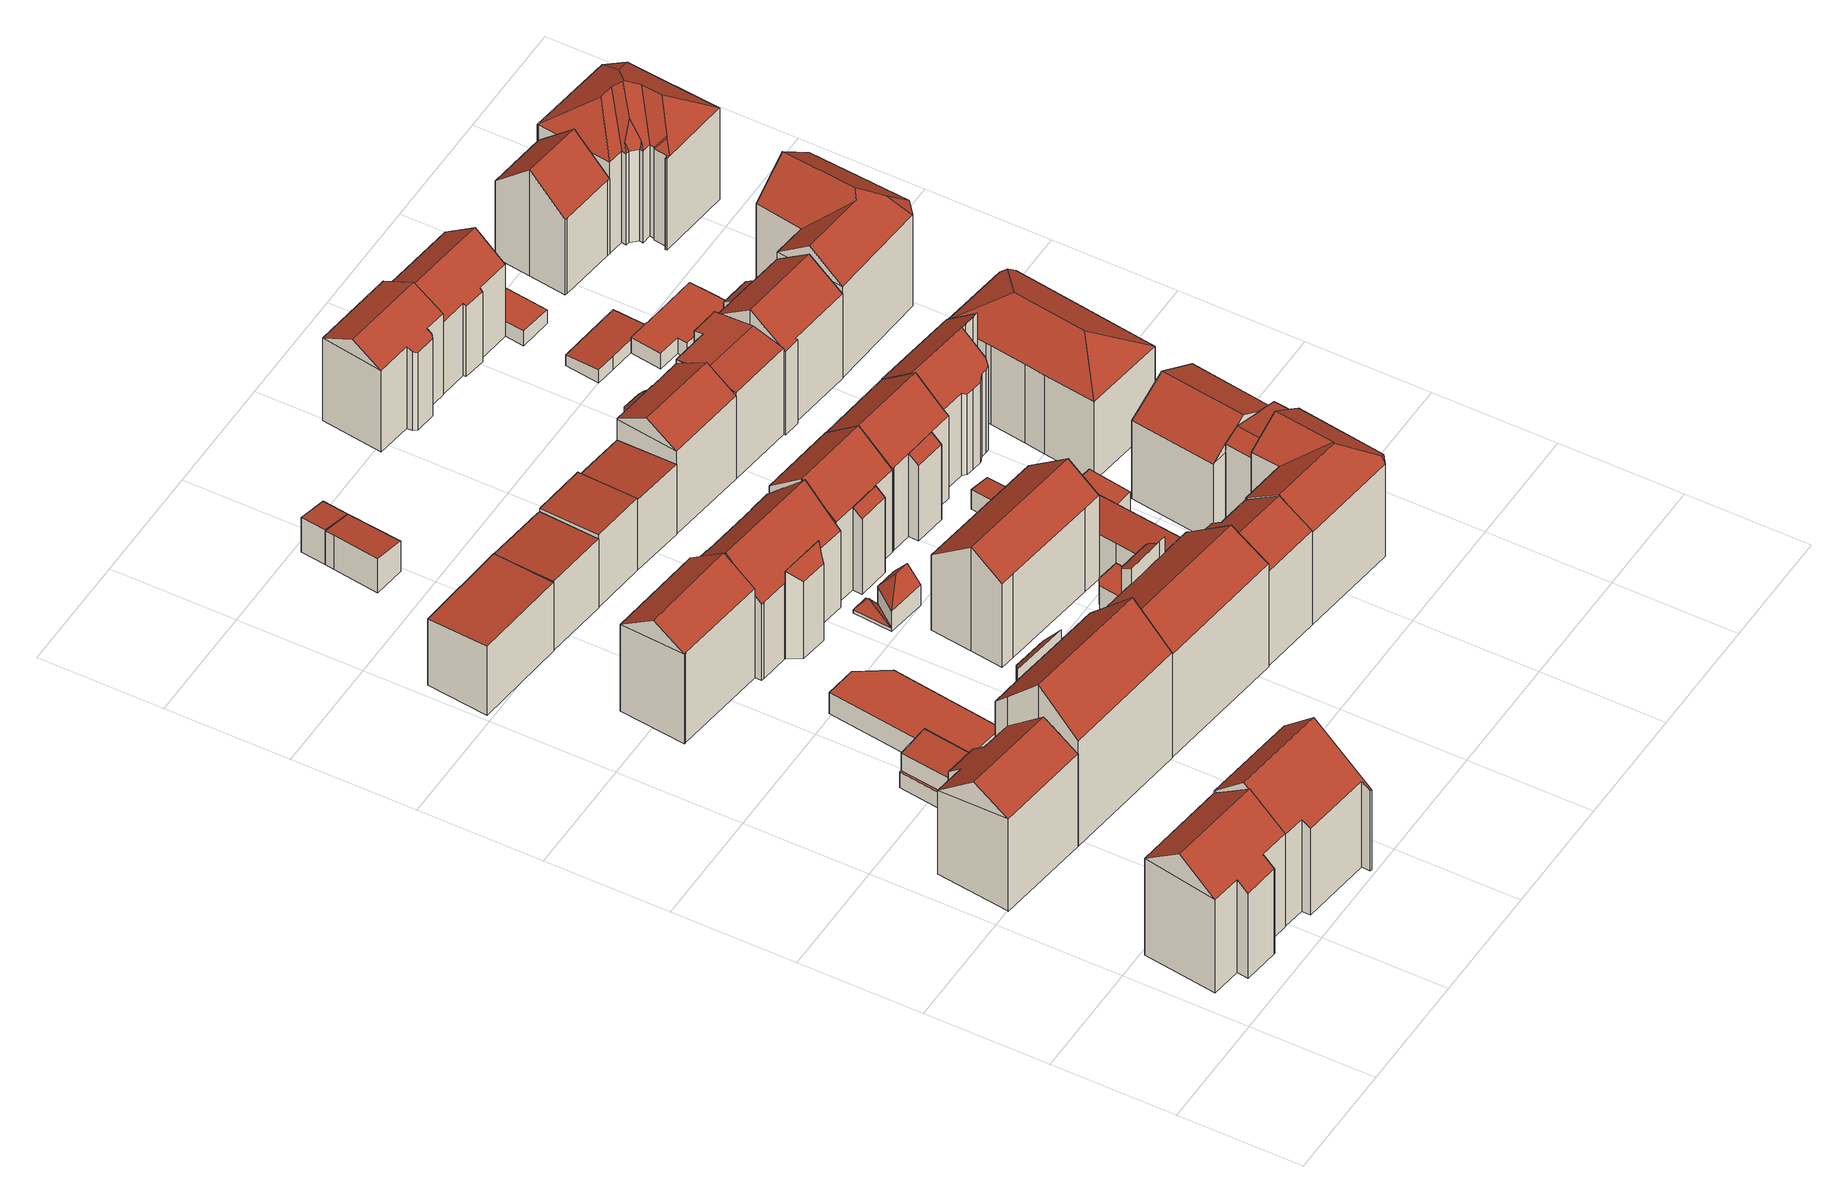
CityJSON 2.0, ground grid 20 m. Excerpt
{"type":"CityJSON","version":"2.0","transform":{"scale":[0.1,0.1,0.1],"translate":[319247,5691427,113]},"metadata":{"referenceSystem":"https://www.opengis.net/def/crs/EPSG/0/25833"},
"CityObjects":{
"building1":{"type":"Building","attributes":{"Dachtyp_tdc":"tdcFreeFormRoof","Gemeindeschluessel":14713000,"Dachneigung":39.95,"QualitaetDacherkennung":60,"Geometrietyp2DReferenz":"3000","function":"31001_9998","roofType":"5000","measuredHeight":22.96},"geometry":[{"type":"MultiSurface","lod":"2","boundaries":[[[0,1,2,3]],[[1,4,5,2]],[[4,6,7,5]],[[6,8,9,7]],[[8,10,11,9]],[[10,12,13,11]],[[12,14,15,13]],[[14,16,17,15]],[[16,0,3,17]],[[18,10,8,19]],[[0,16,14,12,18,19,6,4,1]],[[8,6,19]],[[12,10,18]],[[3,2,5,7,9,11,13,15,17]]],"semantics":{"surfaces":[{"type":"WallSurface"},{"type":"RoofSurface"},{"type":"GroundSurface"}],"values":[0,0,0,0,0,0,0,0,0,1,1,0,0,2]}}]},
"building2":{"type":"Building","attributes":{"Dachtyp_tdc":"tdcFreeFormRoof","Gemeindeschluessel":14713000,"Dachneigung":40.71,"QualitaetDacherkennung":76,"Geometrietyp2DReferenz":"3000","function":"31001_9998","roofType":"5000","measuredHeight":21.39},"geometry":[{"type":"MultiSurface","lod":"2","boundaries":[[[20,21,22,23]],[[21,24,25,22]],[[24,26,27,25]],[[26,28,29,27]],[[28,30,31,29]],[[30,32,33,31]],[[32,34,35,33]],[[34,36,37,35]],[[36,38,39,37]],[[38,20,23,39]],[[26,40,41,30,28]],[[21,20,38,36,34,32,41,40,24]],[[26,24,40]],[[32,30,41]],[[23,22,25,27,29,31,33,35,37,39]]],"semantics":{"surfaces":[{"type":"WallSurface"},{"type":"RoofSurface"},{"type":"GroundSurface"}],"values":[0,0,0,0,0,0,0,0,0,0,1,1,0,0,2]}}]},
"building3":{"type":"Building","attributes":{"Dachtyp_tdc":"tdcFreeFormRoof","Gemeindeschluessel":14713000,"Dachneigung":39.09,"QualitaetDacherkennung":45,"Geometrietyp2DReferenz":"3000","function":"31001_9998","roofType":"5000","measuredHeight":23.53},"geometry":[{"type":"MultiSurface","lod":"2","boundaries":[[[42,43,44,45]],[[43,46,47,44]],[[46,48,49,47]],[[48,50,51,49]],[[50,52,53,51]],[[52,54,55,53]],[[54,56,57,55]],[[56,42,45,57]],[[58,56,54,59]],[[46,43,42,58,59,52,50,48]],[[42,56,58]],[[54,52,59]],[[45,44,47,49,51,53,55,57]]],"semantics":{"surfaces":[{"type":"WallSurface"},{"type":"RoofSurface"},{"type":"GroundSurface"}],"values":[0,0,0,0,0,0,0,0,1,1,0,0,2]}}]},
"building4":{"type":"Building","attributes":{"Gemeindeschluessel":14713000,"Geometrietyp2DReferenz":"3000","function":"31001_9998","roofType":"9999"},"children":["building4-1","building4-2"]},
"building4-1":{"type":"BuildingPart","attributes":{"Dachtyp_tdc":"tdcPolyFlatRoof","Dachneigung":5.7,"QualitaetDacherkennung":53,"Geometrietyp2DReferenz":"3000","roofType":"2100","measuredHeight":6.89},"parents":["building4"],"geometry":[{"type":"MultiSurface","lod":"2","boundaries":[[[60,61,62,23,22]],[[63,64,65,66,67]],[[64,68,69,65]],[[68,70,71,69]],[[70,72,73,71]],[[72,74,25,73]],[[74,60,22,25]],[[74,72,70,68,64,63,61,60]],[[22,23,66,65,69,71,73,25]],[[63,67,62,61]],[[67,66,23,62]]],"semantics":{"surfaces":[{"type":"WallSurface"},{"type":"RoofSurface"},{"type":"GroundSurface"},{"type":"ClosureSurface"}],"values":[0,0,0,0,0,0,0,1,2,0,3]}}]},
"building4-2":{"type":"BuildingPart","attributes":{"Dachtyp_tdc":"tdcPolyFlatRoof","Dachneigung":0,"QualitaetDacherkennung":0,"Geometrietyp2DReferenz":"3000","roofType":"9999","measuredHeight":3},"parents":["building4"],"geometry":[{"type":"MultiSurface","lod":"2","boundaries":[[[62,67,75,76]],[[76,75,77,39]],[[75,67,66,77]],[[62,76,39,23]],[[39,77,66,23]],[[23,66,67,62]]],"semantics":{"surfaces":[{"type":"RoofSurface"},{"type":"WallSurface"},{"type":"GroundSurface"},{"type":"ClosureSurface"}],"values":[0,1,1,1,2,3]}}]},
"building5":{"type":"Building","attributes":{"Gemeindeschluessel":14713000,"Geometrietyp2DReferenz":"3000","function":"31001_9998","roofType":"9999"},"children":["building5-1","building5-2"]},
"building5-1":{"type":"BuildingPart","attributes":{"Dachtyp_tdc":"tdcGableRoof","Dachneigung":45.61,"QualitaetDacherkennung":77,"Geometrietyp2DReferenz":"3000","roofType":"3100","measuredHeight":26.95},"parents":["building5"],"geometry":[{"type":"MultiSurface","lod":"2","boundaries":[[[78,79,25,80]],[[79,81,73,25]],[[81,82,83,73]],[[84,85,86,87]],[[85,88,89,86]],[[88,90,91,89]],[[90,92,27,91]],[[92,78,80,27]],[[88,85,84,82,81,79,78]],[[78,92,90,88]],[[80,25,73,83,87,86,89,91,27]],[[87,83,82,84]]],"semantics":{"surfaces":[{"type":"WallSurface"},{"type":"RoofSurface"},{"type":"GroundSurface"},{"type":"ClosureSurface"}],"values":[0,0,0,0,0,0,0,0,1,1,2,3]}}]},
"building5-2":{"type":"BuildingPart","attributes":{"Dachtyp_tdc":"tdcPolyFlatRoof","Dachneigung":45.35,"QualitaetDacherkennung":45,"Geometrietyp2DReferenz":"3000","roofType":"2100","measuredHeight":21.43},"parents":["building5"],"geometry":[{"type":"MultiSurface","lod":"2","boundaries":[[[93,94,95,83,82]],[[94,96,97,95]],[[96,98,84,87,97]],[[98,96,94,93]],[[83,95,97,87]],[[82,84,98,93]],[[82,83,87,84]]],"semantics":{"surfaces":[{"type":"WallSurface"},{"type":"RoofSurface"},{"type":"GroundSurface"},{"type":"ClosureSurface"}],"values":[0,0,0,1,2,0,3]}}]},
"building6":{"type":"Building","attributes":{"Dachtyp_tdc":"tdcPolyFlatRoof","Gemeindeschluessel":14713000,"Dachneigung":3.26,"QualitaetDacherkennung":63,"Geometrietyp2DReferenz":"3000","function":"31001_9998","roofType":"2100","measuredHeight":13.2},"geometry":[{"type":"MultiSurface","lod":"2","boundaries":[[[99,100,101,102]],[[100,103,104,101]],[[103,105,106,104]],[[105,99,102,106]],[[105,103,100,99]],[[102,101,104,106]]],"semantics":{"surfaces":[{"type":"WallSurface"},{"type":"RoofSurface"},{"type":"GroundSurface"}],"values":[0,0,0,0,1,2]}}]},
"building7":{"type":"Building","attributes":{"Dachtyp_tdc":"tdcPolyFlatRoof","Gemeindeschluessel":14713000,"Dachneigung":0,"QualitaetDacherkennung":86,"Geometrietyp2DReferenz":"3000","function":"31001_9998","roofType":"1000","measuredHeight":4.02},"geometry":[{"type":"MultiSurface","lod":"2","boundaries":[[[107,108,109,110]],[[108,111,112,109]],[[111,113,114,112]],[[113,115,116,114]],[[115,107,110,116]],[[115,113,111,108,107]],[[110,109,112,114,116]]],"semantics":{"surfaces":[{"type":"WallSurface"},{"type":"RoofSurface"},{"type":"GroundSurface"}],"values":[0,0,0,0,0,1,2]}}]},
"building8":{"type":"Building","attributes":{"Dachtyp_tdc":"tdcFreeFormRoof","Gemeindeschluessel":14713000,"Dachneigung":36.67,"QualitaetDacherkennung":78,"Geometrietyp2DReferenz":"3000","function":"31001_9998","roofType":"5000","measuredHeight":20.88},"geometry":[{"type":"MultiSurface","lod":"2","boundaries":[[[117,118,119,120]],[[118,121,122,119]],[[121,123,124,122]],[[123,125,126,124]],[[125,117,120,126]],[[127,121,118,128]],[[123,127,128,117,125]],[[118,117,128]],[[123,121,127]],[[120,119,122,124,126]]],"semantics":{"surfaces":[{"type":"WallSurface"},{"type":"RoofSurface"},{"type":"GroundSurface"}],"values":[0,0,0,0,0,1,1,0,0,2]}}]},
"building9":{"type":"Building","attributes":{"Dachtyp_tdc":"tdcPolyFlatRoof","Gemeindeschluessel":14713000,"Dachneigung":4.58,"QualitaetDacherkennung":61,"Geometrietyp2DReferenz":"3000","function":"31001_9998","roofType":"2100","measuredHeight":13.32},"geometry":[{"type":"MultiSurface","lod":"2","boundaries":[[[129,130,131,132]],[[130,133,134,131]],[[133,135,136,134]],[[135,137,138,136]],[[137,129,132,138]],[[137,135,133,130,129]],[[132,131,134,136,138]]],"semantics":{"surfaces":[{"type":"WallSurface"},{"type":"RoofSurface"},{"type":"GroundSurface"}],"values":[0,0,0,0,0,1,2]}}]},
"building10":{"type":"Building","attributes":{"Dachtyp_tdc":"tdcPolyFlatRoof","Gemeindeschluessel":14713000,"Dachneigung":8.21,"QualitaetDacherkennung":79,"Geometrietyp2DReferenz":"3000","function":"31001_9998","roofType":"2100","measuredHeight":6.53},"geometry":[{"type":"MultiSurface","lod":"2","boundaries":[[[139,140,141,142]],[[140,143,144,141]],[[143,145,146,144]],[[145,147,148,146]],[[147,139,142,148]],[[147,145,143,140,139]],[[142,141,144,146,148]]],"semantics":{"surfaces":[{"type":"WallSurface"},{"type":"RoofSurface"},{"type":"GroundSurface"}],"values":[0,0,0,0,0,1,2]}}]},
"building11":{"type":"Building","attributes":{"Gemeindeschluessel":14713000,"Geometrietyp2DReferenz":"3000","function":"31001_9998","roofType":"9999"},"children":["building11-1","building11-2"]},
"building11-1":{"type":"BuildingPart","attributes":{"Dachtyp_tdc":"tdcGableRoof","Dachneigung":45.71,"QualitaetDacherkennung":72,"Geometrietyp2DReferenz":"3000","roofType":"3100","measuredHeight":20.99},"parents":["building11"],"geometry":[{"type":"MultiSurface","lod":"2","boundaries":[[[149,150,151,152]],[[153,154,155,156]],[[154,157,158,155]],[[157,159,160,158]],[[159,161,162,160]],[[161,163,164,162]],[[163,165,166,164]],[[165,167,168,166]],[[167,169,170,168]],[[169,171,172,170]],[[171,173,174,172]],[[173,175,176,174]],[[175,177,178,176]],[[177,179,180,178]],[[179,181,182,180]],[[181,183,184,182]],[[183,185,186,184]],[[185,149,152,186]],[[181,179,177,175,173,171,169,167,165,163]],[[163,161,159,157,154,153,150,149,185,183,181]],[[152,151,156,155,158,160,162,164,166,168,170,172,174,176,178,180,182,184,186]],[[153,156,151,150]]],"semantics":{"surfaces":[{"type":"WallSurface"},{"type":"RoofSurface"},{"type":"GroundSurface"},{"type":"ClosureSurface"}],"values":[0,0,0,0,0,0,0,0,0,0,0,0,0,0,0,0,0,0,1,1,2,3]}}]},
"building11-2":{"type":"BuildingPart","attributes":{"Dachtyp_tdc":"tdcPolyFlatRoof","Dachneigung":45.73,"QualitaetDacherkennung":30,"Geometrietyp2DReferenz":"3000","roofType":"2100","measuredHeight":16.81},"parents":["building11"],"geometry":[{"type":"MultiSurface","lod":"2","boundaries":[[[187,188,189,190]],[[188,191,192,189]],[[191,193,194,192]],[[193,195,153,156,194]],[[196,187,190,151,150]],[[196,195,193,191,188,187]],[[190,189,192,194,156,151]],[[150,153,195,196]],[[150,151,156,153]]],"semantics":{"surfaces":[{"type":"WallSurface"},{"type":"RoofSurface"},{"type":"GroundSurface"},{"type":"ClosureSurface"}],"values":[0,0,0,0,0,1,2,0,3]}}]},
"building12":{"type":"Building","attributes":{"Gemeindeschluessel":14713000,"Geometrietyp2DReferenz":"3000","function":"31001_9998","roofType":"9999"},"children":["building12-1","building12-2"]},
"building12-1":{"type":"BuildingPart","attributes":{"Dachtyp_tdc":"tdcPolyFlatRoof","Dachneigung":31.41,"QualitaetDacherkennung":57,"Geometrietyp2DReferenz":"3000","roofType":"2100","measuredHeight":20.61},"parents":["building12"],"geometry":[{"type":"MultiSurface","lod":"2","boundaries":[[[197,198,199,200]],[[198,201,202,199]],[[201,203,204,202]],[[203,205,206,207,204]],[[208,209,210,211,212]],[[209,197,200,210]],[[209,208,205,203,201,198,197]],[[200,199,202,204,207,211,210]],[[213,206,205]],[[213,207,206]],[[208,212,213,205]],[[212,211,207,213]]],"semantics":{"surfaces":[{"type":"WallSurface"},{"type":"RoofSurface"},{"type":"GroundSurface"},{"type":"ClosureSurface"}],"values":[0,0,0,0,0,0,1,2,0,3,0,3]}}]},
"building12-2":{"type":"BuildingPart","attributes":{"Dachtyp_tdc":"tdcGableRoof","Dachneigung":37.37,"QualitaetDacherkennung":69,"Geometrietyp2DReferenz":"3000","roofType":"3100","measuredHeight":23.56},"parents":["building12"],"geometry":[{"type":"MultiSurface","lod":"2","boundaries":[[[214,215,216,217]],[[215,218,211,216]],[[218,212,211]],[[206,219,220,207]],[[219,221,222,220]],[[221,223,224,222]],[[223,225,226,224]],[[225,227,228,226]],[[227,229,230,228]],[[229,214,217,230]],[[225,223,221,219,206,213,212,218,215,214]],[[214,229,227,225]],[[217,216,211,207,220,222,224,226,228,230]],[[207,211,212,213]],[[206,207,213]]],"semantics":{"surfaces":[{"type":"WallSurface"},{"type":"RoofSurface"},{"type":"GroundSurface"},{"type":"ClosureSurface"}],"values":[0,0,0,0,0,0,0,0,0,0,1,1,2,3,3]}}]},
"building13":{"type":"Building","attributes":{"Dachtyp_tdc":"tdcPolyFlatRoof","Gemeindeschluessel":14713000,"Dachneigung":8.48,"QualitaetDacherkennung":79,"Geometrietyp2DReferenz":"3000","function":"31001_9998","roofType":"2100","measuredHeight":6.61},"geometry":[{"type":"MultiSurface","lod":"2","boundaries":[[[231,232,233,146]],[[232,234,235,233]],[[234,236,237,235]],[[236,147,148,237]],[[147,231,146,148]],[[147,236,234,232,231]],[[146,233,235,237,148]]],"semantics":{"surfaces":[{"type":"WallSurface"},{"type":"RoofSurface"},{"type":"GroundSurface"}],"values":[0,0,0,0,0,1,2]}}]},
"building14":{"type":"Building","attributes":{"Dachtyp_tdc":"tdcPolyFlatRoof","Gemeindeschluessel":14713000,"Dachneigung":4.87,"QualitaetDacherkennung":60,"Geometrietyp2DReferenz":"3000","function":"31001_9998","roofType":"2100","measuredHeight":13.94},"geometry":[{"type":"MultiSurface","lod":"2","boundaries":[[[238,239,240,241]],[[239,242,243,240]],[[242,244,245,243]],[[244,246,247,245]],[[246,238,241,247]],[[246,244,242,239,238]],[[241,240,243,245,247]]],"semantics":{"surfaces":[{"type":"WallSurface"},{"type":"RoofSurface"},{"type":"GroundSurface"}],"values":[0,0,0,0,0,1,2]}}]},
"building15":{"type":"Building","attributes":{"Gemeindeschluessel":14713000,"Geometrietyp2DReferenz":"3000","function":"31001_9998","roofType":"9999"},"children":["building15-1","building15-2"]},
"building15-1":{"type":"BuildingPart","attributes":{"Dachtyp_tdc":"tdcFreeFormRoof","Dachneigung":53.85,"QualitaetDacherkennung":17,"Geometrietyp2DReferenz":"3000","roofType":"5000","measuredHeight":2.51},"parents":["building15"],"geometry":[{"type":"MultiSurface","lod":"2","boundaries":[[[248,249,250,251]],[[249,252,253,250]],[[252,254,255,253]],[[256,257,254,252]],[[256,252,249]],[[257,256,249,248]],[[257,248,254]],[[251,250,253,255]],[[251,255,254,248]]],"semantics":{"surfaces":[{"type":"WallSurface"},{"type":"RoofSurface"},{"type":"GroundSurface"},{"type":"ClosureSurface"}],"values":[0,0,0,1,1,1,1,2,3]}}]},
"building15-2":{"type":"BuildingPart","attributes":{"Dachtyp_tdc":"tdcFreeFormRoof","Dachneigung":50.72,"QualitaetDacherkennung":11,"Geometrietyp2DReferenz":"3000","roofType":"5000","measuredHeight":6.75},"parents":["building15"],"geometry":[{"type":"MultiSurface","lod":"2","boundaries":[[[258,259,260,261]],[[259,262,248,251,260]],[[263,258,261,255,254]],[[264,263,262]],[[265,264,262,259]],[[265,259,258]],[[264,265,258,263]],[[261,260,251,255]],[[254,248,262,263]],[[254,255,251,248]]],"semantics":{"surfaces":[{"type":"WallSurface"},{"type":"RoofSurface"},{"type":"GroundSurface"},{"type":"ClosureSurface"}],"values":[0,0,0,1,1,0,1,2,0,3]}}]},
"building16":{"type":"Building","attributes":{"Dachtyp_tdc":"tdcGableRoof","Gemeindeschluessel":14713000,"Dachneigung":38.32,"QualitaetDacherkennung":73,"Geometrietyp2DReferenz":"3000","function":"31001_9998","roofType":"3100","measuredHeight":19.85},"geometry":[{"type":"MultiSurface","lod":"2","boundaries":[[[266,267,268,269]],[[267,270,271,268]],[[270,272,273,271]],[[272,274,275,273]],[[274,276,277,275]],[[276,278,279,277]],[[278,280,281,279]],[[280,282,283,281]],[[282,266,269,283]],[[278,276,274,272,270,267]],[[267,266,282,280,278]],[[269,268,271,273,275,277,279,281,283]]],"semantics":{"surfaces":[{"type":"WallSurface"},{"type":"RoofSurface"},{"type":"GroundSurface"}],"values":[0,0,0,0,0,0,0,0,0,1,1,2]}}]},
"building17":{"type":"Building","attributes":{"Dachtyp_tdc":"tdcPolyFlatRoof","Gemeindeschluessel":14713000,"Dachneigung":8.06,"QualitaetDacherkennung":58,"Geometrietyp2DReferenz":"3000","function":"31001_9998","roofType":"2100","measuredHeight":13.53},"geometry":[{"type":"MultiSurface","lod":"2","boundaries":[[[284,285,286,287]],[[285,288,247,286]],[[288,289,245,247]],[[289,284,287,245]],[[289,288,285,284]],[[287,286,247,245]]],"semantics":{"surfaces":[{"type":"WallSurface"},{"type":"RoofSurface"},{"type":"GroundSurface"}],"values":[0,0,0,0,1,2]}}]},
"building18":{"type":"Building","attributes":{"Dachtyp_tdc":"tdcPolyFlatRoof","Gemeindeschluessel":14713000,"Dachneigung":0,"QualitaetDacherkennung":81,"Geometrietyp2DReferenz":"3000","function":"31001_9998","roofType":"1000","measuredHeight":4.29},"geometry":[{"type":"MultiSurface","lod":"2","boundaries":[[[290,291,292,293]],[[291,294,295,292]],[[294,296,297,295]],[[296,298,299,297]],[[298,300,301,299]],[[300,302,303,301]],[[302,304,305,303]],[[304,306,307,305]],[[306,290,293,307]],[[306,304,302,300,298,296,294,291,290]],[[293,292,295,297,299,301,303,305,307]]],"semantics":{"surfaces":[{"type":"WallSurface"},{"type":"RoofSurface"},{"type":"GroundSurface"}],"values":[0,0,0,0,0,0,0,0,0,1,2]}}]},
"building19":{"type":"Building","attributes":{"Dachtyp_tdc":"tdcFreeFormRoof","Gemeindeschluessel":14713000,"Dachneigung":35.72,"QualitaetDacherkennung":74,"Geometrietyp2DReferenz":"3000","function":"31001_9998","roofType":"5000","measuredHeight":21.51},"geometry":[{"type":"MultiSurface","lod":"2","boundaries":[[[308,309,310,311]],[[309,312,313,310]],[[312,314,315,313]],[[314,316,317,315]],[[316,318,319,317]],[[318,308,311,319]],[[320,316,314,312,309,321]],[[318,320,321,308]],[[309,308,321]],[[318,316,320]],[[311,310,313,315,317,319]]],"semantics":{"surfaces":[{"type":"WallSurface"},{"type":"RoofSurface"},{"type":"GroundSurface"}],"values":[0,0,0,0,0,0,1,1,0,0,2]}}]},
"building20":{"type":"Building","attributes":{"Gemeindeschluessel":14713000,"Geometrietyp2DReferenz":"3000","function":"31001_9998","roofType":"9999"},"children":["building20-1","building20-2"]},
"building20-1":{"type":"BuildingPart","attributes":{"Dachtyp_tdc":"tdcGableRoof","Dachneigung":40.35,"QualitaetDacherkennung":71,"Geometrietyp2DReferenz":"3000","roofType":"3100","measuredHeight":20.81},"parents":["building20"],"geometry":[{"type":"MultiSurface","lod":"2","boundaries":[[[322,323,184,324]],[[323,325,326,184]],[[325,327,180,326]],[[327,328,329,180]],[[328,330,331,329]],[[330,332,333,331]],[[332,334,335,333]],[[330,328,327,325]],[[325,323,322,334,332,330]],[[324,184,326,180,329,331,333,335]],[[322,324,335,334]]],"semantics":{"surfaces":[{"type":"WallSurface"},{"type":"RoofSurface"},{"type":"GroundSurface"},{"type":"ClosureSurface"}],"values":[0,0,0,0,0,0,0,1,1,2,3]}}]},
"building20-2":{"type":"BuildingPart","attributes":{"Dachtyp_tdc":"tdcPolyFlatRoof","Dachneigung":38.18,"QualitaetDacherkennung":37,"Geometrietyp2DReferenz":"3000","roofType":"2100","measuredHeight":15.82},"parents":["building20"],"geometry":[{"type":"MultiSurface","lod":"2","boundaries":[[[336,322,324,337]],[[334,338,339,335]],[[338,336,337,339]],[[338,334,322,336]],[[337,324,335,339]],[[334,335,324,322]]],"semantics":{"surfaces":[{"type":"WallSurface"},{"type":"RoofSurface"},{"type":"GroundSurface"},{"type":"ClosureSurface"}],"values":[0,0,0,1,2,3]}}]},
"building21":{"type":"Building","attributes":{"Dachtyp_tdc":"tdcPolyFlatRoof","Gemeindeschluessel":14713000,"Dachneigung":6.3,"QualitaetDacherkennung":84,"Geometrietyp2DReferenz":"3000","function":"31001_9998","roofType":"2100","measuredHeight":8.16},"geometry":[{"type":"MultiSurface","lod":"2","boundaries":[[[340,341,342,343]],[[341,344,345,342]],[[344,346,347,345]],[[346,348,349,347]],[[348,350,351,349]],[[350,352,353,351]],[[352,354,355,353]],[[354,356,357,355]],[[356,340,343,357]],[[356,354,352,350,348,346,344,341,340]],[[343,342,345,347,349,351,353,355,357]]],"semantics":{"surfaces":[{"type":"WallSurface"},{"type":"RoofSurface"},{"type":"GroundSurface"}],"values":[0,0,0,0,0,0,0,0,0,1,2]}}]},
"building22":{"type":"Building","attributes":{"Gemeindeschluessel":14713000,"Geometrietyp2DReferenz":"3000","function":"31001_9998","roofType":"9999"},"children":["building22-1","building22-2"]},
"building22-1":{"type":"BuildingPart","attributes":{"Dachtyp_tdc":"tdcPolyFlatRoof","Dachneigung":38.18,"QualitaetDacherkennung":29,"Geometrietyp2DReferenz":"3000","roofType":"2100","measuredHeight":15.6},"parents":["building22"],"geometry":[{"type":"MultiSurface","lod":"2","boundaries":[[[358,359,360,361]],[[359,362,363,360]],[[362,364,365,363]],[[364,366,367,365]],[[366,368,369,367]],[[370,358,361,371]],[[370,368,366,364,362,359,358]],[[361,360,363,365,367,369,371]],[[371,369,368,370]]],"semantics":{"surfaces":[{"type":"WallSurface"},{"type":"RoofSurface"},{"type":"GroundSurface"},{"type":"ClosureSurface"}],"values":[0,0,0,0,0,0,1,2,3]}}]},
"building22-2":{"type":"BuildingPart","attributes":{"Dachtyp_tdc":"tdcGableRoof","Dachneigung":32.84,"QualitaetDacherkennung":55,"Geometrietyp2DReferenz":"3000","roofType":"3100","measuredHeight":19.3},"parents":["building22"],"geometry":[{"type":"MultiSurface","lod":"2","boundaries":[[[372,373,374,369,368]],[[373,375,376,374]],[[375,377,378,376]],[[377,379,380,378]],[[379,381,382,380]],[[381,383,371,382]],[[383,370,371]],[[384,385,386,387,388,389,390]],[[377,387,386,379]],[[372,390,389,373]],[[383,384,390,372]],[[373,389,388,375]],[[375,388,387,377]],[[381,385,384,383]],[[379,386,385,381]],[[369,374,376,378,380,382,371]],[[368,370,383,372]],[[368,369,371,370]]],"semantics":{"surfaces":[{"type":"WallSurface"},{"type":"RoofSurface"},{"type":"GroundSurface"},{"type":"ClosureSurface"}],"values":[0,0,0,0,0,0,0,1,1,0,0,0,0,0,0,2,0,3]}}]},
"building23":{"type":"Building","attributes":{"Gemeindeschluessel":14713000,"Geometrietyp2DReferenz":"3000","function":"31001_9998","roofType":"9999"},"children":["building23-1","building23-2"]},
"building23-1":{"type":"BuildingPart","attributes":{"Dachtyp_tdc":"tdcPolyFlatRoof","Dachneigung":39.38,"QualitaetDacherkennung":39,"Geometrietyp2DReferenz":"3000","roofType":"2100","measuredHeight":15.77},"parents":["building23"],"geometry":[{"type":"MultiSurface","lod":"2","boundaries":[[[391,392,393,394]],[[392,395,396,393]],[[395,397,398,396]],[[397,395,392,391]],[[394,393,396,398]],[[391,394,398,397]]],"semantics":{"surfaces":[{"type":"WallSurface"},{"type":"RoofSurface"},{"type":"GroundSurface"},{"type":"ClosureSurface"}],"values":[0,0,0,1,2,3]}}]},
"building23-2":{"type":"BuildingPart","attributes":{"Dachtyp_tdc":"tdcGableRoof","Dachneigung":40.03,"QualitaetDacherkennung":71,"Geometrietyp2DReferenz":"3000","roofType":"3100","measuredHeight":20.62},"parents":["building23"],"geometry":[{"type":"MultiSurface","lod":"2","boundaries":[[[397,399,400,398]],[[399,401,402,400]],[[401,330,403,402]],[[330,404,405,403]],[[404,406,407,405]],[[406,408,409,407]],[[408,410,411,409]],[[410,412,413,411]],[[412,391,394,413]],[[408,406,404,330]],[[330,401,399,397,391,412,410,408]],[[394,398,400,402,403,405,407,409,411,413]],[[397,398,394,391]]],"semantics":{"surfaces":[{"type":"WallSurface"},{"type":"RoofSurface"},{"type":"GroundSurface"},{"type":"ClosureSurface"}],"values":[0,0,0,0,0,0,0,0,0,1,1,2,3]}}]},
"building24":{"type":"Building","attributes":{"Dachtyp_tdc":"tdcPolyFlatRoof","Gemeindeschluessel":14713000,"Dachneigung":5.59,"QualitaetDacherkennung":81,"Geometrietyp2DReferenz":"3000","function":"31001_9998","roofType":"2100","measuredHeight":3.75},"geometry":[{"type":"MultiSurface","lod":"2","boundaries":[[[414,415,416,417]],[[415,418,419,416]],[[418,420,421,419]],[[420,422,423,421]],[[422,424,425,423]],[[424,414,417,425]],[[424,422,420,418,415,414]],[[417,416,419,421,423,425]]],"semantics":{"surfaces":[{"type":"WallSurface"},{"type":"RoofSurface"},{"type":"GroundSurface"}],"values":[0,0,0,0,0,0,1,2]}}]},
"building25":{"type":"Building","attributes":{"Dachtyp_tdc":"tdcFreeFormRoof","Gemeindeschluessel":14713000,"Dachneigung":34.86,"QualitaetDacherkennung":42,"Geometrietyp2DReferenz":"3000","function":"31001_9998","roofType":"5000","measuredHeight":21.63},"geometry":[{"type":"MultiSurface","lod":"2","boundaries":[[[426,427,428,429]],[[427,430,431,428]],[[430,432,433,431]],[[432,434,319,433]],[[434,435,317,319]],[[435,436,437,317]],[[436,426,429,437]],[[438,439,440,436,435]],[[438,435,434]],[[441,439,438,434,432]],[[441,432,430]],[[442,440,439,441,430,427]],[[442,427,426]],[[440,442,426,436]],[[429,428,431,433,319,317,437]]],"semantics":{"surfaces":[{"type":"WallSurface"},{"type":"RoofSurface"},{"type":"GroundSurface"}],"values":[0,0,0,0,0,0,0,1,0,1,1,1,0,1,2]}}]},
"building26":{"type":"Building","attributes":{"Dachtyp_tdc":"tdcPolyFlatRoof","Gemeindeschluessel":14713000,"Dachneigung":0,"QualitaetDacherkennung":32,"Geometrietyp2DReferenz":"3000","function":"31001_9998","roofType":"1000","measuredHeight":7.44},"geometry":[{"type":"MultiSurface","lod":"2","boundaries":[[[356,354,355,357]],[[354,443,444,355]],[[443,445,446,444]],[[445,356,357,446]],[[445,443,354,356]],[[357,355,444,446]]],"semantics":{"surfaces":[{"type":"WallSurface"},{"type":"RoofSurface"},{"type":"GroundSurface"}],"values":[0,0,0,0,1,2]}}]},
"building27":{"type":"Building","attributes":{"Dachtyp_tdc":"tdcFreeFormRoof","Gemeindeschluessel":14713000,"Dachneigung":31.32,"QualitaetDacherkennung":62,"Geometrietyp2DReferenz":"3000","function":"31001_9998","roofType":"5000","measuredHeight":18.66},"geometry":[{"type":"MultiSurface","lod":"2","boundaries":[[[447,448,449,450]],[[448,451,452,449]],[[451,453,454,452]],[[453,455,456,454]],[[455,457,458,456]],[[457,459,460,458]],[[459,461,462,460]],[[461,463,464,462]],[[463,465,466,464]],[[465,447,450,466]],[[467,451,448,468]],[[459,457,455,453,467,468,447,465,463,461]],[[448,447,468]],[[453,451,467]],[[450,449,452,454,456,458,460,462,464,466]]],"semantics":{"surfaces":[{"type":"WallSurface"},{"type":"RoofSurface"},{"type":"GroundSurface"}],"values":[0,0,0,0,0,0,0,0,0,0,1,1,0,0,2]}}]},
"building28":{"type":"Building","attributes":{"Dachtyp_tdc":"tdcFreeFormRoof","Gemeindeschluessel":14713000,"Dachneigung":10.16,"QualitaetDacherkennung":28,"Geometrietyp2DReferenz":"3000","function":"31001_9998","roofType":"5000","measuredHeight":17.76},"geometry":[{"type":"MultiSurface","lod":"2","boundaries":[[[469,470,376,378]],[[470,471,472,376]],[[471,473,474,472]],[[473,475,476,474]],[[475,477,478,476]],[[477,479,480,478]],[[479,481,482,480]],[[481,469,378,482]],[[481,483,484,469]],[[479,477,475,473,471,470,484,483]],[[470,469,484]],[[481,479,483]],[[378,376,472,474,476,478,480,482]]],"semantics":{"surfaces":[{"type":"WallSurface"},{"type":"RoofSurface"},{"type":"GroundSurface"}],"values":[0,0,0,0,0,0,0,0,1,1,0,0,2]}}]},
"building29":{"type":"Building","attributes":{"Gemeindeschluessel":14713000,"Geometrietyp2DReferenz":"3000","function":"31001_9998","roofType":"9999"},"children":["building29-1","building29-2"]},
"building29-1":{"type":"BuildingPart","attributes":{"Dachtyp_tdc":"tdcGableRoof","Dachneigung":31.62,"QualitaetDacherkennung":69,"Geometrietyp2DReferenz":"3000","roofType":"3100","measuredHeight":19.17},"parents":["building29"],"geometry":[{"type":"MultiSurface","lod":"2","boundaries":[[[485,486,487,488]],[[486,489,490,487]],[[489,491,492,490]],[[489,486,493]],[[486,485,494,495,496,497,493]],[[491,489,493,497,498,499]],[[488,487,490,492,500]],[[485,488,500,501]],[[501,500,492,491]],[[498,497,496]],[[501,494,485]],[[491,499,495,494,501]],[[495,499,498,496]]],"semantics":{"surfaces":[{"type":"WallSurface"},{"type":"RoofSurface"},{"type":"GroundSurface"},{"type":"ClosureSurface"}],"values":[0,0,0,0,1,1,2,0,3,0,0,3,3]}}]},
"building29-2":{"type":"BuildingPart","attributes":{"Dachtyp_tdc":"tdcGableRoof","Dachneigung":11.51,"QualitaetDacherkennung":46,"Geometrietyp2DReferenz":"3000","roofType":"3100","measuredHeight":18.27},"parents":["building29"],"geometry":[{"type":"MultiSurface","lod":"2","boundaries":[[[502,503,494,501,500,504]],[[505,506,507,492,491]],[[506,502,504,507]],[[502,506,508]],[[503,502,508,496]],[[506,505,498,496,508]],[[504,500,492,507]],[[505,491,499]],[[495,494,503]],[[491,492,500,501]],[[491,501,494,495,499]],[[503,496,495]],[[499,498,505]],[[495,496,498,499]]],"semantics":{"surfaces":[{"type":"WallSurface"},{"type":"RoofSurface"},{"type":"GroundSurface"},{"type":"ClosureSurface"}],"values":[0,0,0,0,1,1,2,0,0,3,3,0,0,3]}}]},
"building30":{"type":"Building","attributes":{"Dachtyp_tdc":"tdcFreeFormRoof","Gemeindeschluessel":14713000,"Dachneigung":39.71,"QualitaetDacherkennung":70,"Geometrietyp2DReferenz":"3000","function":"31001_9998","roofType":"5000","measuredHeight":20.11},"geometry":[{"type":"MultiSurface","lod":"2","boundaries":[[[509,510,407,411]],[[510,511,512,407]],[[511,513,514,512]],[[513,515,516,514]],[[515,517,518,516]],[[517,519,520,518]],[[519,521,522,520]],[[521,523,524,522]],[[523,525,526,524]],[[525,527,528,526]],[[527,529,530,528]],[[529,531,532,530]],[[531,533,534,532]],[[533,535,536,534]],[[535,537,538,536]],[[537,539,540,538]],[[539,509,411,540]],[[541,513,511,510,542]],[[523,521,519,517,515,541,542,509,539,537,535,533,531,529,527,525]],[[515,513,541]],[[510,509,542]],[[411,407,512,514,516,518,520,522,524,526,528,530,532,534,536,538,540]]],"semantics":{"surfaces":[{"type":"WallSurface"},{"type":"RoofSurface"},{"type":"GroundSurface"}],"values":[0,0,0,0,0,0,0,0,0,0,0,0,0,0,0,0,0,1,1,0,0,2]}}]},
"building31":{"type":"Building","attributes":{"Dachtyp_tdc":"tdcGableRoof","Gemeindeschluessel":14713000,"Dachneigung":37.42,"QualitaetDacherkennung":49,"Geometrietyp2DReferenz":"3000","function":"31001_9998","roofType":"3100","measuredHeight":17.79},"geometry":[{"type":"MultiSurface","lod":"2","boundaries":[[[543,544,545,546]],[[544,547,548,545]],[[547,549,550,548]],[[549,551,552,550]],[[551,553,554,552]],[[553,555,556,554]],[[555,557,558,556]],[[557,559,560,558]],[[559,561,562,560]],[[561,543,546,562]],[[557,555,553,551]],[[551,549,547,544,543,561,559,557]],[[546,545,548,550,552,554,556,558,560,562]]],"semantics":{"surfaces":[{"type":"WallSurface"},{"type":"RoofSurface"},{"type":"GroundSurface"}],"values":[0,0,0,0,0,0,0,0,0,0,1,1,2]}}]},
"building32":{"type":"Building","attributes":{"Gemeindeschluessel":14713000,"Geometrietyp2DReferenz":"3000","function":"31001_9998","roofType":"9999"},"children":["building32-1","building32-2"]},
"building32-1":{"type":"BuildingPart","attributes":{"Dachtyp_tdc":"tdcGableRoof","Dachneigung":36.96,"QualitaetDacherkennung":61,"Geometrietyp2DReferenz":"3000","roofType":"3100","measuredHeight":20.49},"parents":["building32"],"geometry":[{"type":"MultiSurface","lod":"2","boundaries":[[[563,564,565,566]],[[564,567,482,565]],[[567,568,569,482]],[[568,570,480,569]],[[570,571,572,480]],[[573,574,575,576]],[[574,577,578,575]],[[577,579,580,578]],[[579,581,582,580]],[[581,583,584,582]],[[583,563,566,584]],[[579,577,574,573,585,571,570,568]],[[568,567,564,563,583,581,579]],[[566,565,482,569,480,572,576,575,578,580,582,584]],[[585,572,571]],[[573,576,572,585]]],"semantics":{"surfaces":[{"type":"WallSurface"},{"type":"RoofSurface"},{"type":"GroundSurface"},{"type":"ClosureSurface"}],"values":[0,0,0,0,0,0,0,0,0,0,0,1,1,2,3,3]}}]},
"building32-2":{"type":"BuildingPart","attributes":{"Dachtyp_tdc":"tdcPolyFlatRoof","Dachneigung":36.03,"QualitaetDacherkennung":23,"Geometrietyp2DReferenz":"3000","roofType":"2100","measuredHeight":16.25},"parents":["building32"],"geometry":[{"type":"MultiSurface","lod":"2","boundaries":[[[586,587,572,571]],[[586,588,589,587]],[[588,590,591,589]],[[590,573,576,591]],[[585,573,590,588,586,571]],[[587,589,591,576,572]],[[585,572,576,573]],[[585,571,572]]],"semantics":{"surfaces":[{"type":"WallSurface"},{"type":"RoofSurface"},{"type":"GroundSurface"},{"type":"ClosureSurface"}],"values":[0,0,0,0,1,2,3,3]}}]},
"building33":{"type":"Building","attributes":{"Dachtyp_tdc":"tdcPolyFlatRoof","Gemeindeschluessel":14713000,"Dachneigung":3.49,"QualitaetDacherkennung":64,"Geometrietyp2DReferenz":"3000","function":"31001_9998","roofType":"2100","measuredHeight":2.52},"geometry":[{"type":"MultiSurface","lod":"2","boundaries":[[[592,593,594,595]],[[593,596,597,594]],[[596,598,599,597]],[[598,600,601,599]],[[600,602,603,601]],[[602,592,595,603]],[[602,600,598,596,593,592]],[[595,594,597,599,601,603]]],"semantics":{"surfaces":[{"type":"WallSurface"},{"type":"RoofSurface"},{"type":"GroundSurface"}],"values":[0,0,0,0,0,0,1,2]}}]},
"building34":{"type":"Building","attributes":{"Dachtyp_tdc":"tdcFreeFormRoof","Gemeindeschluessel":14713000,"Dachneigung":30.61,"QualitaetDacherkennung":76,"Geometrietyp2DReferenz":"3000","function":"31001_9998","roofType":"5000","measuredHeight":19.18},"geometry":[{"type":"MultiSurface","lod":"2","boundaries":[[[604,605,606,607]],[[605,608,609,606]],[[608,610,611,609]],[[610,612,613,611]],[[612,614,615,613]],[[614,616,617,615]],[[616,618,619,617]],[[618,620,621,619]],[[620,622,623,621]],[[622,604,607,623]],[[624,625,618,626]],[[622,627,604]],[[627,624,626,616,614,612,610,608,605,604]],[[622,620,625,624,627]],[[618,616,626]],[[620,618,625]],[[607,606,609,611,613,615,617,619,621,623]]],"semantics":{"surfaces":[{"type":"WallSurface"},{"type":"RoofSurface"},{"type":"GroundSurface"}],"values":[0,0,0,0,0,0,0,0,0,0,1,1,1,1,0,0,2]}}]},
"building35":{"type":"Building","attributes":{"Dachtyp_tdc":"tdcPolyFlatRoof","Gemeindeschluessel":14713000,"Dachneigung":2.83,"QualitaetDacherkennung":65,"Geometrietyp2DReferenz":"3000","function":"31001_9998","roofType":"2100","measuredHeight":2.83},"geometry":[{"type":"MultiSurface","lod":"2","boundaries":[[[628,629,630,631]],[[629,632,633,630]],[[632,634,635,633]],[[634,636,637,635]],[[636,628,631,637]],[[636,634,632,629,628]],[[631,630,633,635,637]]],"semantics":{"surfaces":[{"type":"WallSurface"},{"type":"RoofSurface"},{"type":"GroundSurface"}],"values":[0,0,0,0,0,1,2]}}]},
"building36":{"type":"Building","attributes":{"Gemeindeschluessel":14713000,"Dachorientierung":0,"MittlereTraufHoehe":116.93,"ObjektHoehe":3,"BodenHoehe":113.93,"Geometrietyp2DReferenz":"3000","BezugspunktDach":"2000","AbsoluteHoehe":116.93,"Dachflaeche":86.48,"function":"31001_9998","measuredHeight":3,"storeysAboveGround":1},"geometry":[{"type":"MultiSurface","lod":"2","boundaries":[[[638,639,640,641,642,643,644,645,646,647,648]],[[648,647,649,650]],[[647,646,651,649]],[[646,645,652,651]],[[645,644,653,652]],[[644,643,654,653]],[[643,642,655,654]],[[642,641,656,655]],[[641,640,657,656]],[[640,639,658,657]],[[639,638,659,658]],[[638,648,650,659]],[[650,649,651,652,653,654,655,656,657,658,659]]],"semantics":{"surfaces":[{"type":"RoofSurface"},{"type":"WallSurface"},{"type":"GroundSurface"}],"values":[0,1,1,1,1,1,1,1,1,1,1,1,2]}}]},
"building37":{"type":"Building","attributes":{"Dachtyp_tdc":"tdcFreeFormRoof","Gemeindeschluessel":14713000,"Dachneigung":38.65,"QualitaetDacherkennung":38,"Geometrietyp2DReferenz":"3000","function":"31001_9998","roofType":"5000","measuredHeight":22.8},"geometry":[{"type":"MultiSurface","lod":"2","boundaries":[[[660,661,662,663]],[[661,664,665,662]],[[664,666,667,665]],[[666,668,669,667]],[[668,670,671,669]],[[670,672,673,671]],[[672,660,663,673]],[[674,672,670]],[[675,676,674,670,668]],[[675,668,666]],[[677,676,675,666,664]],[[678,677,664,661]],[[678,661,660]],[[674,676,677,678,660,672]],[[663,662,665,667,669,671,673]]],"semantics":{"surfaces":[{"type":"WallSurface"},{"type":"RoofSurface"},{"type":"GroundSurface"}],"values":[0,0,0,0,0,0,0,1,1,0,1,1,0,1,2]}}]},
"building38":{"type":"Building","attributes":{"Dachtyp_tdc":"tdcGableRoof","Gemeindeschluessel":14713000,"Dachneigung":44.59,"QualitaetDacherkennung":58,"Geometrietyp2DReferenz":"3000","function":"31001_9998","roofType":"3100","measuredHeight":20.41},"geometry":[{"type":"MultiSurface","lod":"2","boundaries":[[[679,680,681,682]],[[680,683,684,681]],[[683,685,686,684]],[[685,687,688,686]],[[687,689,690,688]],[[689,691,692,690]],[[691,693,694,692]],[[693,679,682,694]],[[689,687,685,683,680,679]],[[679,693,691,689]],[[682,681,684,686,688,690,692,694]]],"semantics":{"surfaces":[{"type":"WallSurface"},{"type":"RoofSurface"},{"type":"GroundSurface"}],"values":[0,0,0,0,0,0,0,0,1,1,2]}}]},
"building39":{"type":"Building","attributes":{"Gemeindeschluessel":14713000,"Dachtyp_tdc":"tdcFreeFormRoof","Dachneigung":33.73,"QualitaetDacherkennung":44,"Geometrietyp2DReferenz":"3000","function":"31001_9998","roofType":"5000","measuredHeight":22.33},"geometry":[{"type":"MultiSurface","lod":"2","boundaries":[[[695,696,697,698]],[[696,699,700,697]],[[699,701,702,700]],[[701,703,704,702]],[[703,705,706,704]],[[705,707,708,706]],[[707,709,710,708]],[[709,711,712,710]],[[711,713,714,712]],[[713,715,716,714]],[[715,717,718,716]],[[717,719,720,718]],[[719,721,722,720]],[[721,723,724,722]],[[723,725,726,724]],[[725,727,728,726]],[[727,695,698,728]],[[729,730,727,725]],[[731,729,725,723]],[[732,731,723,721]],[[732,721,719]],[[733,730,729,731,732,719,717]],[[734,735,736,733,717,715]],[[734,715,713]],[[737,738,739,740,735,734,713,711]],[[737,711,709]],[[738,737,709,707]],[[739,738,707,705]],[[741,742,740,739,705,703]],[[741,703,701]],[[743,742,741,701,699]],[[743,699,696]],[[736,735,740,742,743,696,695]],[[730,733,736,695,727]],[[698,697,700,702,704,706,708,710,712,714,716,718,720,722,724,726,728]]],"semantics":{"surfaces":[{"type":"WallSurface"},{"type":"RoofSurface"},{"type":"GroundSurface"}],"values":[0,0,0,0,0,0,0,0,0,0,0,0,0,0,0,0,0,1,1,1,1,1,1,1,1,1,1,1,1,1,1,1,1,1,2]}}]}
},
"vertices":[
[133,37,174],[75,44,173],[75,44,11],[133,37,11],[77,63,189],[77,63,11],[28,69,190],[28,69,11],[44,190,197],[44,190,11],[202,171,197],[202,171,11],[187,50,190],[187,50,11],[137,56,190],[137,56,11],[135,37,174],[135,37,11],[194,110,241],[36,130,241],
[150,522,154],[147,502,171],[147,502,11],[150,522,11],[198,495,171],[198,495,11],[183,375,188],[183,375,11],[25,395,188],[25,395,11],[26,395,188],[26,395,11],[40,515,172],[40,515,11],[92,508,172],[92,508,11],[94,529,154],[94,529,11],[145,523,154],[145,523,11],[191,434,224],[33,454,224],
[342,2,166],[339,3,166],[339,3,12],[342,2,12],[340,17,177],[340,17,12],[224,31,177],[224,31,12],[224,45,188],[224,45,12],[187,50,188],[187,50,12],[202,171,201],[202,171,12],[360,151,201],[360,151,12],[354,101,247],[196,121,247],
[147,502,75],[150,522,75],[150,522,41],[165,644,74],[185,641,77],[185,641,11],[165,644,11],[165,644,41],[214,638,79],[214,638,11],[217,637,80],[217,637,11],[201,516,80],[201,516,11],[198,495,80],
[161,644,41],[145,523,41],[161,644,11],
[192,443,280],[198,495,227],[192,443,11],[201,516,205],[253,510,205],[253,510,11],[350,497,205],[415,489,206],[415,489,11],[350,497,11],[405,416,280],[405,416,11],[397,349,213],[397,349,11],[183,375,212],
[253,510,225],[275,525,207],[275,525,11],[335,517,207],[335,517,11],[350,497,225],
[175,1293,132],[162,1191,137],[162,1191,5],[175,1293,5],[8,1208,137],[8,1208,5],[19,1308,132],[19,1308,5],
[211,574,49],[241,801,49],[241,801,9],[211,574,9],[292,795,49],[292,795,9],[323,746,49],[323,746,9],[298,562,49],[298,562,9],
[94,945,177],[106,1054,171],[106,1054,5],[94,945,5],[268,1036,170],[268,1036,5],[254,926,176],[254,926,5],[97,945,177],[97,945,5],[261,979,213],[99,997,213],
[162,1191,139],[175,1293,131],[175,1293,6],[162,1191,6],[273,1281,131],[273,1281,6],[278,1280,131],[278,1280,6],[265,1179,139],[265,1179,6],
[195,1452,61],[143,1458,68],[143,1458,3],[195,1452,3],[153,1533,68],[153,1533,3],[155,1548,68],[155,1548,3],[205,1541,61],[205,1541,3],
[382,899,154],[381,898,153],[381,898,6],[382,899,6],[306,908,152],[305,908,152],[305,908,6],[306,908,6],[258,914,152],[258,914,6],[253,915,152],[253,915,6],[254,926,164],[254,926,6],[260,976,215],[260,976,6],[268,1036,153],[268,1036,6],[268,1038,151],[268,1038,6],[308,1033,151],[308,1033,6],[308,1031,153],[308,1031,6],[409,1019,152],[409,1019,6],[409,1021,150],[409,1021,6],[447,1017,149],[447,1017,6],[447,1014,152],[447,1014,6],[439,953,215],[439,953,6],[432,900,161],[432,900,6],[431,892,153],[431,892,6],
[371,888,162],[365,882,154],[365,882,6],[371,888,6],[363,880,153],[363,880,6],[319,886,153],[319,886,6],[306,908,174],[381,898,174],
[514,496,206],[569,489,206],[569,489,12],[514,496,12],[571,486,208],[571,486,12],[569,470,218],[569,470,12],[584,468,218],[584,468,188],[584,468,12],[507,477,218],[509,493,208],[509,493,12],[507,477,12],[507,477,188],[584,468,189],
[405,412,248],[415,489,188],[415,489,12],[405,412,12],[507,477,189],[602,466,188],[602,466,12],[633,462,189],[633,462,12],[632,453,195],[632,453,12],[623,385,248],[623,385,12],[616,322,210],[616,322,12],[397,349,209],[397,349,12],
[155,1548,69],[160,1589,69],[160,1589,3],[164,1589,68],[164,1589,3],[210,1583,61],[210,1583,3],
[265,1179,146],[278,1280,137],[278,1280,7],[265,1179,7],[362,1270,137],[362,1270,7],[366,1270,137],[366,1270,7],[354,1169,146],[354,1169,7],
[424,807,13],[429,871,13],[429,871,7],[424,807,7],[458,868,13],[458,868,7],[456,848,13],[456,848,7],[442,855,32],[442,854,32],
[493,844,46],[488,798,46],[488,798,7],[493,844,7],[424,807,46],[456,848,46],[466,824,74],[490,821,75],
[666,702,177],[660,664,208],[660,664,9],[666,702,9],[653,611,169],[653,611,9],[622,615,169],[622,615,9],[461,637,169],[461,637,9],[436,640,169],[436,640,9],[443,693,208],[443,693,9],[452,761,153],[452,761,9],[670,732,153],[670,732,9],
[455,1259,128],[442,1157,142],[442,1157,7],[455,1259,7],[354,1169,142],[366,1270,128],
[601,495,57],[590,510,57],[590,510,14],[601,495,14],[592,527,57],[592,527,14],[599,579,57],[599,579,14],[612,587,57],[612,587,14],[618,586,57],[618,586,14],[649,582,57],[649,582,14],[637,490,57],[637,490,14],[606,494,57],[606,494,14],
[616,322,195],[632,453,175],[632,453,14],[616,322,14],[677,447,175],[677,447,14],[675,430,188],[675,430,14],[729,423,188],[729,423,14],[715,310,195],[715,310,14],[722,366,229],[623,379,229],
[469,895,164],[432,900,164],[469,895,6],[439,958,214],[439,958,6],[447,1014,166],[576,999,166],[576,999,6],[568,942,214],[568,942,6],[560,884,164],[560,884,6],[522,889,164],[522,889,6],
[467,879,151],[467,879,6],[520,873,151],[520,873,6],
[705,474,87],[636,482,94],[636,482,13],[705,474,13],[637,490,94],[637,490,13],[649,582,94],[649,582,13],[653,611,94],[653,611,13],[666,702,94],[666,702,13],[703,697,90],[703,697,13],[732,694,87],[732,694,13],[723,622,87],[723,622,13],
[489,1267,154],[496,1271,150],[496,1271,8],[489,1267,8],[528,1267,150],[528,1267,8],[535,1260,154],[535,1260,8],[534,1250,163],[534,1250,8],[535,1249,164],[535,1249,8],[487,1255,164],[487,1255,8],
[535,1249,167],[535,1248,167],[535,1248,8],[589,1242,167],[589,1242,8],[576,1140,167],[576,1140,8],[442,1157,167],[442,1157,8],[455,1259,167],[455,1259,8],[487,1255,167],[487,1255,169],[455,1259,169],[448,1208,201],[583,1191,201],[589,1242,169],[535,1248,170],[535,1249,169],
[650,874,165],[648,857,151],[648,857,7],[650,874,7],[596,863,151],[596,863,7],[597,880,165],[597,880,7],
[564,884,165],[564,884,7],[560,884,165],[560,884,7],[568,942,7],[576,999,165],[576,999,7],[705,984,165],[705,984,7],[697,926,214],[697,926,7],[690,881,175],[690,881,7],[689,869,165],[689,869,7],
[703,697,44],[666,702,48],[666,702,11],[703,697,11],[670,732,48],[670,732,11],[683,830,48],[683,830,11],[718,825,44],[718,825,11],[713,776,44],[713,776,11],
[810,461,191],[918,448,191],[918,448,14],[810,461,14],[897,301,191],[897,301,14],[881,290,191],[881,290,14],[715,310,191],[729,423,191],[805,414,191],[805,414,14],[722,366,231],[847,351,231],[851,355,228],[887,299,198],[864,454,228],
[764,690,87],[764,690,13],[753,619,87],[753,619,13],
[383,1590,160],[397,1691,162],[397,1691,4],[383,1590,4],[535,1674,162],[535,1674,4],[522,1572,160],[522,1572,4],[486,1577,160],[486,1577,4],[485,1569,155],[485,1569,4],[479,1564,152],[479,1564,4],[446,1568,152],[446,1568,4],[441,1574,155],[441,1574,4],[441,1583,160],[441,1583,4],[528,1622,191],[390,1639,191],
[576,1140,173],[589,1242,177],[650,1235,177],[650,1235,8],[652,1250,174],[652,1250,8],[695,1245,174],[695,1245,8],[699,1245,174],[699,1245,8],[698,1240,175],[698,1240,8],[684,1127,173],[684,1127,8],[690,1179,186],[583,1192,186],
[789,509,163],[808,648,163],[808,648,13],[789,509,13],[943,630,166],[943,630,13],[923,489,166],[923,489,13],[875,639,205],[816,505,180],[817,505,181],[841,501,196],[856,499,205],[889,494,186],[901,492,179],[816,505,13],[816,505,164],
[810,461,181],[816,505,181],[810,461,13],[923,489,179],[918,448,179],[918,448,13],[835,458,196],
[690,881,165],[705,984,166],[852,966,164],[852,966,7],[844,913,209],[844,913,7],[835,914,208],[835,914,7],[818,916,208],[818,916,7],[810,917,208],[810,917,7],[809,910,202],[809,910,7],[805,878,175],[805,878,7],[798,869,167],[798,869,7],[792,869,166],[792,869,7],[781,870,166],[781,870,7],[771,866,161],[771,866,7],[754,868,161],[754,868,7],[742,870,161],[742,870,7],[736,876,165],[736,876,7],[695,881,165],[695,881,7],[842,913,209],[698,933,209],
[604,1557,140],[568,1562,140],[568,1562,5],[604,1557,5],[568,1567,143],[568,1567,5],[522,1572,143],[522,1572,5],[529,1624,183],[529,1624,5],[535,1674,145],[535,1674,5],[676,1657,145],[676,1657,5],[670,1606,183],[670,1606,5],[663,1555,143],[663,1555,5],[606,1562,143],[606,1562,5],
[712,1121,168],[684,1124,168],[684,1124,8],[712,1121,8],[684,1127,170],[691,1184,213],[691,1184,8],[698,1240,171],[731,1236,170],[731,1236,8],[783,1229,171],[830,1223,171],[830,1223,8],[783,1229,8],[833,1223,171],[833,1223,8],[826,1168,213],[826,1168,8],[819,1111,170],[819,1111,8],[712,1124,170],[712,1124,8],[731,1236,171],
[733,1250,160],[733,1250,8],[783,1244,160],[783,1244,8],[782,1230,170],[782,1230,8],
[675,1392,35],[643,1396,35],[643,1396,10],[675,1392,10],[650,1452,31],[650,1452,10],[759,1439,31],[759,1439,10],[752,1383,35],[752,1383,10],[717,1387,35],[717,1387,10],
[816,712,160],[828,797,160],[828,797,9],[816,712,9],[833,831,160],[833,831,9],[841,889,160],[841,889,9],[842,898,160],[842,898,9],[844,913,160],[844,913,9],[852,966,161],[852,966,9],[972,951,160],[972,951,9],[986,933,160],[986,933,9],[952,694,160],[952,694,9],[911,893,201],[979,942,165],[853,966,161],[894,772,201],
[659,1523,34],[663,1555,34],[663,1555,6],[659,1523,6],[676,1657,34],[676,1657,6],[730,1650,32],[730,1650,6],[713,1517,32],[713,1517,6],
[746,1315,39],[793,1309,39],[840,1303,39],[843,1302,39],[847,1340,39],[850,1371,39],[755,1382,39],[752,1383,39],[717,1387,39],[710,1336,39],[748,1331,39],[710,1336,9],[748,1331,9],[717,1387,9],[752,1383,9],[755,1382,9],[850,1371,9],[847,1340,9],[843,1302,9],[840,1303,9],[793,1309,9],[746,1315,9],
[819,1111,184],[833,1223,184],[833,1223,9],[819,1111,9],[889,1217,184],[889,1217,9],[901,1295,184],[901,1295,9],[1024,1282,184],[1024,1282,9],[1011,1116,184],[1011,1116,9],[989,1098,184],[989,1098,9],[978,1133,212],[963,1289,234],[949,1167,237],[936,1157,228],[826,1167,229],
[881,1571,210],[873,1510,150],[873,1510,6],[881,1571,6],[869,1511,150],[869,1511,6],[777,1522,150],[777,1522,6],[773,1523,150],[773,1523,6],[781,1584,210],[781,1584,6],[789,1643,153],[789,1643,6],[888,1631,153],[888,1631,6],
[930,1480,182],[914,1481,182],[914,1481,7],[930,1480,7],[915,1487,182],[915,1487,7],[905,1498,182],[905,1498,7],[899,1499,182],[899,1499,7],[900,1507,182],[900,1507,7],[873,1510,182],[873,1510,7],[888,1631,182],[888,1631,7],[888,1633,182],[888,1633,7],[1034,1614,182],[1034,1614,7],[1055,1587,182],[1055,1587,7],[1040,1432,182],[1040,1432,7],[918,1445,182],[918,1445,7],[918,1448,182],[918,1448,7],[923,1448,182],[923,1448,7],[926,1470,182],[926,1470,7],[929,1472,182],[929,1472,7],[942,1460,194],[946,1461,195],[925,1446,183],[919,1447,183],[990,1494,220],[1011,1574,211],[979,1548,231],[994,1530,219],[889,1631,183],[942,1564,223],[966,1561,223],[976,1549,231],[910,1508,190],[938,1517,208],[925,1490,189]
]}
